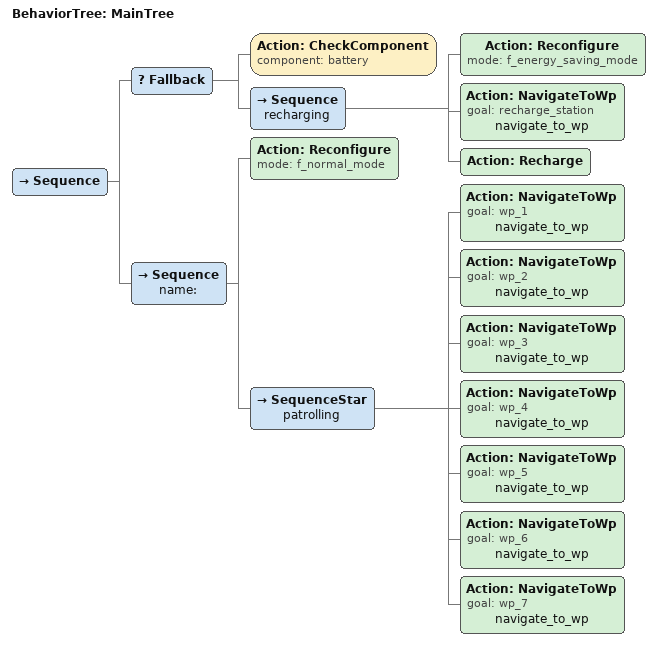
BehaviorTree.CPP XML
<?xml version="1.0"?>
<root main_tree_to_execute="MainTree">
    <BehaviorTree ID="MainTree">
        <Sequence>
            <Fallback>
                <Action ID="CheckComponent" component="battery"/>
                <Sequence name="recharging">
                    <Action ID="Reconfigure" mode="f_energy_saving_mode"/>
                    <Action ID="NavigateToWp" goal="recharge_station" name="navigate_to_wp"/>
                    <Action ID="Recharge"/>
                </Sequence>
            </Fallback>
            <Sequence name="">
                <Action ID="Reconfigure" mode="f_normal_mode"/>
                <SequenceStar name="patrolling">
                    <Action ID="NavigateToWp" goal="wp_1" name="navigate_to_wp"/>
                    <Action ID="NavigateToWp" goal="wp_2" name="navigate_to_wp"/>
                    <Action ID="NavigateToWp" goal="wp_3" name="navigate_to_wp"/>
                    <Action ID="NavigateToWp" goal="wp_4" name="navigate_to_wp"/>
                    <Action ID="NavigateToWp" goal="wp_5" name="navigate_to_wp"/>
                    <Action ID="NavigateToWp" goal="wp_6" name="navigate_to_wp"/>
                    <Action ID="NavigateToWp" goal="wp_7" name="navigate_to_wp"/>
                </SequenceStar>
            </Sequence>
        </Sequence>
    </BehaviorTree>
</root>
